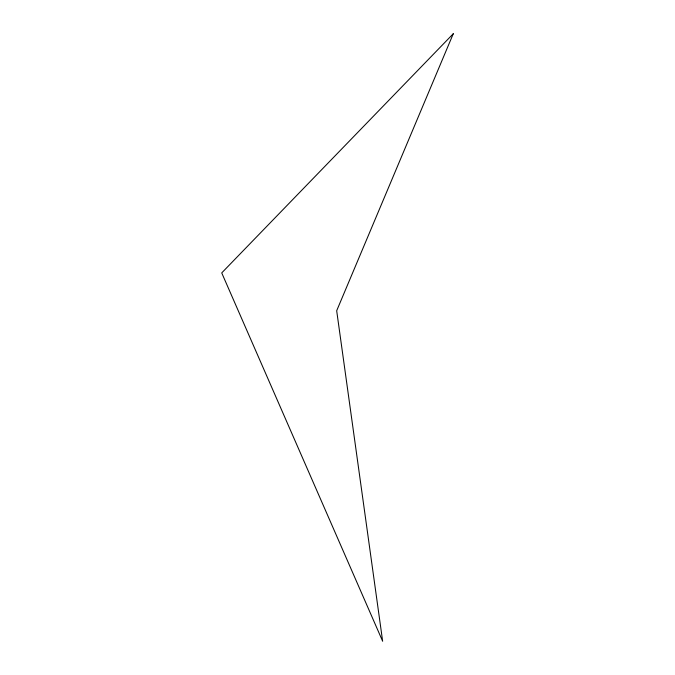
<?xml version="1.0" encoding="UTF-8"?>
<svg xmlns="http://www.w3.org/2000/svg" width="675" height="675" viewBox="0 0 675 675"><rect width="100%" height="100%" fill="white"/><g stroke="black" fill="none" stroke-linecap="round" stroke-linejoin="round"><path stroke-width="1.01" d="M453.271 33.75L336.682 310.745L382.649 641.25L221.729 272.902L453.271 33.75"/></g></svg>
